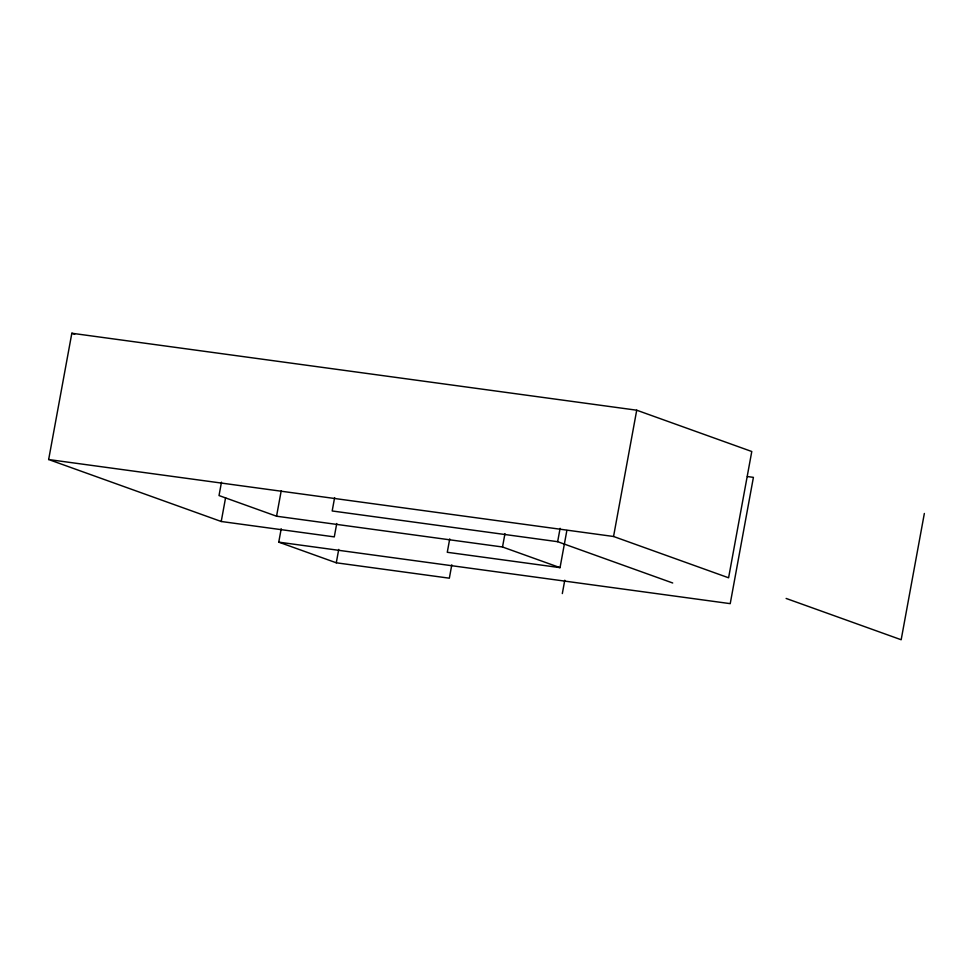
<?xml version="1.0" encoding="UTF-8"?>
<svg xmlns="http://www.w3.org/2000/svg" width="973" height="973" viewBox="0 0 973 973"><rect width="100%" height="100%" fill="white"/><g stroke="black" fill="none" stroke-linecap="round" stroke-linejoin="round"><path stroke-width="1.46" d="M48.65 459.536L71.832 333.252L636.719 410.205L751.776 451.508L728.595 577.792L613.549 536.488L48.65 459.536L221.224 521.492L334.286 536.889L336.743 523.523M221.479 482.194L219.022 495.561L276.551 516.213L502.518 546.996L560.034 567.648L566.858 530.504M221.224 521.492L225.59 497.714M276.551 516.213L281.185 490.951M451.8 564.827L449.344 578.193L336.281 562.795L278.752 542.143L281.209 528.765M334.627 497.604L332.182 510.971L557.651 541.693L672.708 582.997M336.281 562.795L338.726 549.417M449.721 538.908L447.276 552.287L560.034 567.648M502.518 546.996L504.963 533.618M557.651 541.693L560.107 528.327M562.321 593.579L564.778 580.212M613.549 536.488L636.719 410.205M924.35 513.464L901.168 639.748L786.123 598.444M747.386 476.539L753.406 477.366L730.224 603.649L278.752 542.143M71.832 333.252L74.678 334.274"/></g></svg>
